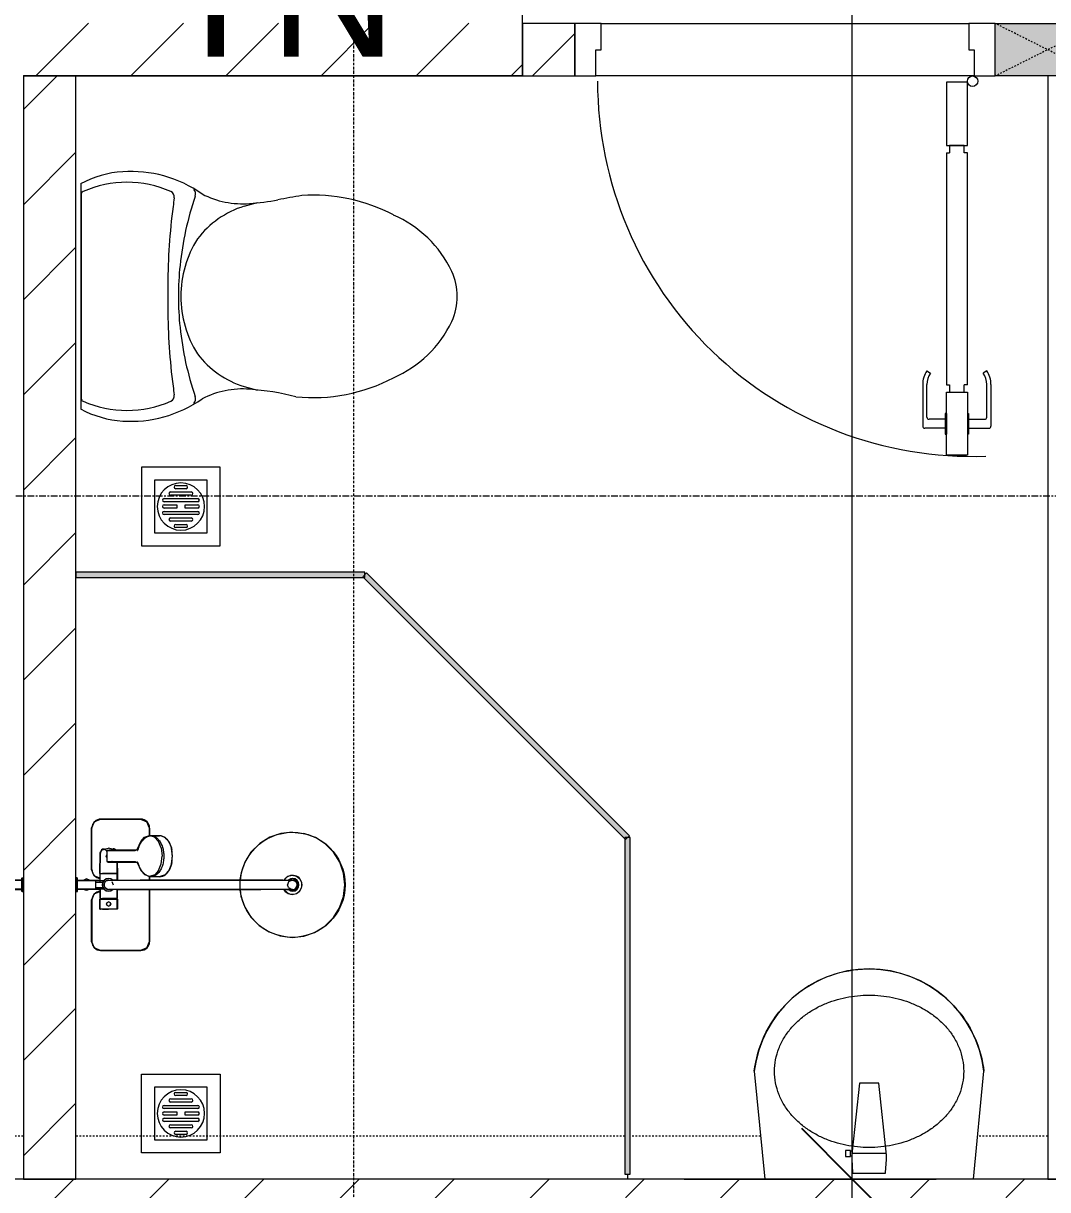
# Model space of a CAD drawing. Header units: millimetres. Extents: x 1591 to 240306, y -15958 to 82755.
# Drawn here: x 57504 to 59454, y 35717 to 37937 of the extents above; entities that cross this region are included whole.
import ezdxf

# ---------------------------------------------------------------- set-up
doc = ezdxf.new("R2010")
doc.units = ezdxf.units.MM
for name, pattern in [('Dash', [6, 3, -3]), ('Dash 1_8_', [6.35, 3.175, -3.175]), ('Dash Dot 3_16_', [7.9375, 4.7625, -1.5875, 0, -1.5875]), ('Grid Line', [22.225, 12.7, -3.175, 3.175, -3.175])]:
    doc.linetypes.add(name, pattern=pattern)
for name, color, linetype, lineweight in [('0-1', 7, 'Continuous', 5), ('A-ANNO-DIMS', 211, 'Continuous', 9), ('A-ANNO-DIMS-160', 211, 'Continuous', 9), ('A-AREA', 32, 'Dash 1_8_', 9), ('A-DETL-GENF-1', 9, 'Continuous', 9), ('A-DOOR-1', 254, 'Continuous', 9), ('A-DOOR-2', 9, 'Continuous', 9), ('A-FLOR-2', 9, 'Continuous', 9), ('A-GLAZ-CURT', 52, 'Continuous', 9), ('A-GLAZ-CURT-1', 254, 'Continuous', 9), ('A-GLAZ-CURT-2', 9, 'Continuous', 9), ('A-WALL-1', 253, 'Continuous', 18), ('A-WALL-2', 9, 'Continuous', 9), ('A-WALL-3', 113, 'Continuous', 18), ('A-WALL-PATT-1', 10, 'Continuous', 9), ('A-WALL-PATT-2', 111, 'Continuous', 9), ('G-ANNO-SYMB-1', 111, 'Dash Dot 3_16_', 18), ('G-ANNO-TEXT-1', 7, 'Continuous', 9), ('M-EQPM-1', 254, 'Continuous', 9), ('P-SANR-FIXT', 6, 'Continuous', 9), ('P-SANR-FIXT-1', 254, 'Continuous', 9), ('S-COLS', 52, 'Continuous', 9), ('S-COLS-3', 254, 'Continuous', 9), ('S-COLS-4', 253, 'Continuous', 18), ('S-COLS-HDLN-1', 9, 'Dash', 9), ('S-GRID-1', 1, 'Grid Line', 9)]:
    doc.layers.add(name, color=color, linetype=linetype, lineweight=lineweight)
doc.styles.add('Arial_8', font='arial_0.ttf', dxfattribs={"height": 240})
doc.styles.add('UTM Avo', font='UTM Avo.ttf', dxfattribs={"width": 0.9, "height": 400})
doc.dimstyles.new('1_Dim_chi_tiet_2_5_1', dxfattribs={"dimscale": 304.8, "dimtxt": 399.720379, "dimasz": 0.629921, "dimexe": 0.524934, "dimexo": 0.0625, "dimgap": 0.052493, "dimtad": 1, "dimdec": 0, "dimrnd": 5, "dimzin": 0, "dimdsep": 46, "dimtxsty": 'UTM Avo', "dimblk1": 'OBLIQUE', "dimblk2": 'OBLIQUE', "dimsah": 1, "dimcen": 0.09, "dimdle": 0.524934, "dimazin": 0, "dimtfac": 1, "dimtdec": 4, "dimtix": 1, "dimtmove": 0, "dimatfit": 3, "dimfxl": 1.049869, "dimfxlon": 1, "dimtvp": 1, "dimtolj": 1, "dimtzin": 0, "dimarcsym": 2})
pattern_1 = [(45, (0, 0), (-90.50967, 90.50967), [])]
pattern_2 = [(45, (11001.35, 0), (-90.50967, 90.50967), [])]

# ---------------------------------------------------------------- blocks, each defined once
blk = doc.blocks.new('DOOR_CW_01 CANH MO-PANEL KINH - DIG_02-800x2200-CỬA NHÔM KÍNH-400864-TKCS_MB TẦNG 3-4')
at = {"layer": 'A-DETL-GENF-1'}
for p, q in [((-347, 772), (-307, 772)), ((-347, 652), (-347, 772)), ((-307, 772), (-307, 652)), ((-392, 637), (-392, 716.5)), ((-349, 720.5), (-388, 720.5)), ((-349, 731.8), (-347, 731.8)), ((-349, 692.2), (-349, 731.8)), ((-347, 692.2), (-347, 731.8)), ((-307, 692.2), (-307, 731.8)), ((-305, 731.8), (-307, 731.8)), ((-305, 692.2), (-305, 731.8)), ((-305, 720.5), (-266, 720.5)), ((-262, 637), (-262, 716.5)), ((-384, 699.5), (-384, 637)), ((-349, 703.5), (-380, 703.5)), ((-347, 692.2), (-349, 692.2)), ((-307, 692.2), (-305, 692.2)), ((-305, 703.5), (-274, 703.5)), ((-270, 699.5), (-270, 637)), ((-307, 652), (-347, 652)), ((-313, 652), (-341, 652)), ((-341, 652), (-341, 638)), ((-313, 638), (-313, 652)), ((-347, 638), (-341, 638)), ((-347, 638), (-347, 196)), ((-307, 638), (-313, 638)), ((-307, 196), (-307, 638)), ((-383.9, 611.2), (-377.3, 615.8)), ((-270.1, 611.2), (-276.7, 615.8)), ((-347, 196), (-341, 196)), ((-307, 182), (-347, 182)), ((-347, 182), (-347, 62)), ((-341, 196), (-341, 182)), ((-341, 182), (-313, 182)), ((-307, 196), (-313, 196)), ((-313, 182), (-313, 196)), ((-307, 62), (-307, 182)), ((-347, 62), (-307, 62))]:
    blk.add_line(p, q, dxfattribs=at)
blk.add_circle((-357, 60), 10, dxfattribs=at)
for centre, radius, start, end in [((-357, 60), 714, 360, 92), ((-388, 716.5), 4, 90, 180), ((-266, 716.5), 4, 0, 90), ((-380, 699.5), 4, 90, 180), ((-274, 699.5), 4, 0, 90), ((-347, 637), 45, 180, 215), ((-347, 637), 37, 180, 215), ((-307, 637), 37, 325, 0), ((-307, 637), 45, 325, 0)]:
    blk.add_arc(centre, radius, start, end, dxfattribs=at)
at = {"layer": 'A-DOOR-2'}
for p, q in [((-360, 50), (-400, 50)), ((-360, 0), (-360, 50)), ((-357, 50), (-332, 50)), ((400, 50), (360, 50)), ((360, 50), (360, 0)), ((400, -50), (400, 50)), ((-350, 0), (-360, 0)), ((-350, -50), (-350, 0)), ((360, 0), (350, 0)), ((350, 0), (350, -50)), ((-400, -50), (-350, -50)), ((350, -50), (400, -50))]:
    blk.add_line(p, q, dxfattribs=at)
blk = doc.blocks.new('TOILET - TOILET-348229-TKCS_MB TẦNG 3-4')
at = {"layer": 'P-SANR-FIXT-1'}
for p, q in [((214.2, -19.1), (-214.2, -19.1)), ((194, -19.9), (-194, -19.9)), ((-171.7, -330.3), (-178.6, -355.5)), ((171.7, -330.3), (178.6, -355.5))]:
    blk.add_line(p, q, dxfattribs=at)
for centre, radius, start, end in [((-46.1, -111.1), 191.6, 151.2809, 176.4513), ((-193.7, -26.4), 6.48, 92.3168, 156.2862), ((193.7, -26.4), 6.48, 23.7138, 87.6832), ((46.1, -111.1), 191.6, 3.5487, 28.7191), ((-9.8, -107.2), 207.3, 156.2862, 203.7138), ((9.8, -107.2), 207.3, 336.2862, 23.7138), ((1.9, -114.1), 239.7, 176.4513, 195.2961), ((-1.9, -114.1), 239.7, 344.7039, 3.5487), ((-4, -115.7), 233.6, 195.2961, 215.2147), ((4, -115.7), 233.6, 324.7853, 344.7039), ((-189.1, -185.5), 11.7, 205.4105, 277.5788), ((178.9, -2951.3), 2778.4, 97.2351, 97.5788), ((-14.3, -1400.4), 1215.6, 90.3974, 97.407), ((0, -3462.8), 3278, 89.6026, 90.3974), ((14.3, -1400.4), 1215.6, 82.593, 89.6026), ((-178.9, -2951.3), 2778.4, 82.4212, 82.7649), ((189.1, -185.5), 11.7, 262.4212, 334.5895), ((0.6, -792.1), 586.9, 95.8322, 108.9927), ((0, -416), 206.1, 90, 122.0732), ((0, -786.7), 581.5, 84.1678, 95.8322), ((0, -416), 206.1, 57.9268, 90), ((-0.6, -792.1), 586.9, 71.0073, 84.1678), ((-195, -224.1), 13.8, 230.6724, 288.9927), ((-0.4, -384), 179.5, 127.4036, 162.5964), ((0.4, -384), 179.5, 17.4036, 52.5964), ((195, -224.1), 13.8, 251.0073, 309.3276), ((-343.5, -327.4), 167.3, 355.4559, 27.38), ((343.5, -327.4), 167.3, 152.62, 184.5441), ((-719.2, -297.5), 544.3, 346.0536, 355.4559), ((719.2, -297.5), 544.3, 184.5441, 190.2879), ((-1948.3, -805.1), 2171.2, 9.681, 10.8949), ((137.1, -461.2), 329.8, 174.3487, 207.6878), ((-137.1, -461.2), 329.8, 332.3122, 3.6835), ((45.1, -528.6), 217.6, 203.2216, 244.7718), ((-45.1, -528.6), 217.6, 295.2282, 336.7784), ((0, -624.4), 111.7, 244.7718, 295.2282)]:
    blk.add_arc(centre, radius, start, end, dxfattribs=at)
blk = doc.blocks.new('93925000_0001 - 93925000_top_dwg_93925000_T-348115-TKCS_MB TẦNG 3-4')
at = {"layer": 'P-SANR-FIXT'}
for p, q in [((-29.3, -30.4), (-108, -30.4)), ((29.3, -30.4), (108, -30.4)), ((-125, -47.4), (-125, -123.4)), ((-46.3, -78.4), (-46.3, -46.7)), ((-27.2, -47.1), (-26.1, -47.1)), ((-9, -412.5), (-9, -62.5)), ((9, -62.5), (9, -412.5)), ((21.5, -45.9), (60.6, -46.7)), ((43, -64.7), (43, -117.7)), ((65.8, -117.7), (65.8, -64.7)), ((125, -47.4), (125, -123.4)), ((-27.2, -77.9), (-26.1, -77.9)), ((43, -78.7), (21.5, -79.2)), ((42.7, -117.9), (42.7, -117.9)), ((43.2, -117.6), (43.2, -117.5)), ((65.6, -117.5), (65.6, -117.6)), ((66.1, -117.9), (66.1, -117.9)), ((-108, -140.4), (-9, -140.4)), ((9, -140.4), (16.1, -140.4)), ((15.4, -159.1), (15.8, -143.3)), ((108, -140.4), (92.7, -140.4)), ((93, -143.3), (93.4, -159.1))]:
    blk.add_line(p, q, dxfattribs=at)
at = {"layer": 'P-SANR-FIXT', "flags": 128}
for points in [[(-45.8, -46.1), (-27.2, -46.1), (-27.2, -78.9), (-45.8, -78.9)], [(-26.1, -46), (-26.1, -78.9), (-9, -79)], [(21.5, -47.4), (21.5, -79.1), (9, -79)]]:
    blk.add_lwpolyline(points, dxfattribs=at)
at = {"layer": 'P-SANR-FIXT'}
for centre, radius in [((-36.5, -62.5), 3.95), ((0, -412.5), 100)]:
    blk.add_circle(centre, radius, dxfattribs=at)
for centre, radius, start, end in [((-108, -47.4), 17, 90, 180), ((-29.3, -47.4), 17, 4.7626, 90), ((29.3, -47.4), 17, 90, 175.2374), ((108, -47.4), 17, 360, 90), ((-45.8, -46.6), 0.5, 90, 180), ((0, -62.5), 12, 318.5904, 221.4096), ((0, -62.5), 9, 90, 180.0008), ((0, -62.5), 9, 360, 90), ((45.7, -61.8), 2.59, 155.1929, 175.7071), ((45.9, -61.8), 2.75, 130.8294, 155.1929), ((46.1, -62.1), 3.08, 110.5459, 130.8294), ((54.4, -334.8), 275.9, 88.2683, 91.7343), ((59.7, -57.1), 10.5, 38.6491, 85.492), ((-11.1, -67.1), 76.9, 1.7693, 4.1075), ((-45.8, -78.4), 0.5, 180, 270), ((65.2, -72.4), 3.46, 323.2522, 79.3541), ((-108, -123.4), 17, 180, 270), ((39.3, -146.1), 24, 145.4892, 151.4815), ((41.5, -147.6), 26.8, 139.9517, 145.4927), ((43.6, -149.4), 29.5, 134.7867, 139.9744), ((46.2, -152), 33.2, 130.0223, 134.7808), ((47.7, -153.8), 35.5, 125.4414, 130.0144), ((49.9, -156.8), 39.2, 121.1773, 125.4365), ((50.6, -157.9), 40.5, 119.697, 121.1761), ((51, -158.7), 41.5, 117.0276, 119.7085), ((52.2, -161.1), 44.1, 113.3199, 117.0258), ((51.7, -159.9), 42.8, 109.7779, 113.2977), ((52.5, -162.2), 45.2, 106.1472, 109.7766), ((53.2, -164.5), 47.7, 103.9355, 106.1665), ((39.1, -108.2), 10.4, 284.3956, 285.5116), ((40.8, -114.2), 4.19, 285.5116, 289.9665), ((40.2, -112.5), 6, 289.9665, 292.7061), ((41.4, -115.3), 2.96, 292.7061, 296.5405), ((41.3, -115.1), 3.16, 296.9591, 300.8286), ((41.8, -115.8), 2.26, 300.8286, 305.287), ((42.1, -116.4), 1.64, 305.287, 309.9326), ((42.6, -116.9), 0.906, 309.9326, 315.24), ((66.5, -116.6), 1.39, 229.6335, 235.1234), ((66.3, -116.8), 1.08, 225.1702, 229.6335), ((67.3, -115.4), 2.79, 235.1234, 238.7439), ((67.2, -115.6), 2.6, 238.7439, 243.4573), ((67.8, -114.4), 3.89, 243.9189, 246.8313), ((68.1, -113.8), 4.52, 246.843, 250.4792), ((68.3, -113.2), 5.24, 250.478, 254.0406), ((68.5, -112.7), 5.75, 254.0357, 256.0561), ((55.4, -165.2), 48.4, 73.8659, 76.0481), ((56.2, -162.4), 45.5, 70.241, 73.86), ((57.4, -159.2), 42.1, 66.6693, 70.2637), ((56.5, -161.3), 44.3, 62.9815, 66.6728), ((58, -158.4), 41.1, 60.2783, 62.9855), ((57.7, -158.9), 41.7, 58.8444, 60.2824), ((59.2, -156.4), 38.7, 54.5377, 58.8482), ((60.9, -154), 35.8, 50.0034, 54.5405), ((62.8, -151.7), 32.8, 45.1921, 50.0042), ((65, -149.6), 29.8, 40.0487, 45.1896), ((87.6, -128.4), 1.5, 180, 187.5386), ((87.6, -128.4), 1.5, 258.6057, 270), ((67.2, -147.7), 26.8, 34.5125, 40.0422), ((69.4, -146.2), 24.2, 28.5363, 34.4919), ((108, -123.4), 17, 270, 360), ((32.6, -143.6), 16.9, 172.414, 179.1297), ((33.7, -143.7), 17.9, 164.9525, 172.4168), ((35.2, -144.2), 19.5, 157.9614, 164.9563), ((37.1, -144.9), 21.6, 151.4775, 157.9654), ((73.8, -143.9), 19.2, 21.6374, 28.9183), ((71.2, -145), 22.1, 15.4436, 21.6374), ((76.8, -143.4), 16.2, 7.1859, 15.4436), ((73.9, -143.8), 19.1, 1.2699, 7.1859), ((32.7, -159), 17.3, 181.3198, 222.2619), ((76, -159), 17.4, 317.3098, 358.6393), ((54.2, -123), 60.6, 259.1395, 270.1494), ((54.2, -119.5), 64.1, 270.1494, 280.3637), ((0, -412.5), 18, 120.2491, 59.7509), ((0, -412.5), 12.2, 137.7946, 42.2054), ((0, -412.5), 9, 180, 0)]:
    blk.add_arc(centre, radius, start, end, dxfattribs=at)
for points, degree in [([(-12.9, 0), (-12.9, -1.5), (-12.9, -3)], 2), ([(12.9, 0), (0, 0), (-12.8, 0)], 2), ([(12.8, 0), (12.9, 0), (12.9, 0)], 2), ([(12.9, 0), (12.9, -1.5), (12.9, -3)], 2), ([(-12.9, -3), (0, -3), (12.8, -3)], 2), ([(-12.8, -3), (-12.9, -3), (-12.9, -3)], 2), ([(-8.5, -3.8), (-8.5, -20.9), (-8.5, -38)], 2), ([(8.5, -3.8), (8.5, -20.9), (8.5, -38)], 2), ([(-8.5, -38), (0, -38), (8.5, -38)], 2), ([(-5, -38), (-5, -44.8), (-5, -51.6)], 2), ([(5, -38), (5, -44.8), (5, -51.6)], 2), ([(-5, -46), (-15.5, -46), (-26.1, -46)], 2), ([(5, -46), (13.3, -46), (21.5, -46)], 2), ([(43.2, -61.6), (43.1, -62.2), (43.3, -62.8), (43, -63.5), (43, -64.1), (43, -64.7)], 5), ([(46.1, -59), (45.8, -59), (45.6, -59), (45.4, -59.1), (45.2, -59.1), (45, -59.2)], 5), ([(65.6, -61.6), (65.6, -60.8), (65.5, -60), (64.3, -59), (63.5, -59), (62.7, -59)], 5), ([(42.8, -182.5), (33, -180.6), (24.7, -176.4), (19.9, -170.7)], 3), ([(88.8, -170.8), (83.9, -176.5), (75.6, -180.7), (65.8, -182.5)], 3)]:
    blk.add_open_spline(points, degree=degree, dxfattribs=at)
for points, weights in [([(-9.3, -3), (-8.5, -3), (-8.5, -3.8)], [1, 0.707106775639, 1]), ([(9.3, -3), (8.5, -3), (8.5, -3.8)], [1, 0.707106765177, 1]), ([(21.5, -45.9), (21.5, -45.7), (21.5, -47.4)], [0.874147445041, 0.908470869121, 1]), ([(67.9, -74.4), (66.9, -75.7), (65.8, -76.4)], [1, 0.991614392871, 1]), ([(54.4, -167.3), (15.8, -167.3), (15.8, -143.6)], [1, 0.707106781187, 1]), ([(93, -143.6), (93, -167.3), (54.4, -167.3)], [1, 0.707106781187, 1])]:
    blk.add_rational_spline(points, weights, degree=2, dxfattribs=at)
blk.add_open_spline([(68, -50.6), (68.4, -51.1), (68.6, -51.7), (68.7, -53.5), (68.2, -54.7), (66.1, -57), (64.6, -58.1), (62.7, -59)], degree=3, knots=[0.3623591, 0.3623591, 0.3623591, 0.3623591, 0.4991435, 0.4991435, 0.7494159, 0.7494159, 0.9564651, 0.9564651, 0.9564651, 0.9564651], dxfattribs=at)
blk = doc.blocks.new('93925000_0001 - 93925000_top_dwg-348114-TKCS_MB TẦNG 3-4')
blk.add_blockref('93925000_0001 - 93925000_top_dwg_93925000_T-348115-TKCS_MB TẦNG 3-4', (0, 0))
blk = doc.blocks.new('93925000_0001 - 93925000_3D_low_dwg-348120-TKCS_MB TẦNG 3-4')
at = {"layer": 'P-SANR-FIXT'}
for p, q in [((-13, 0.4), (-12.1, 0.4)), ((-13, 0.4), (-11.6, 0.4)), ((-13, -2.4), (-13, 0.4)), ((-12.1, 0.4), (-9.1, 0.4)), ((-8, 0.4), (-11.6, 0.4)), ((-9.1, 0.4), (-5, 0.4)), ((-5, 0.4), (-8, 0.4)), ((-5, 0.4), (0, 0.4)), ((0, 0.4), (5.1, 0.4)), ((5.1, 0.4), (9, 0.4)), ((8.2, 0.4), (5.1, 0.4)), ((11.6, 0.4), (8.2, 0.4)), ((9, 0.4), (12, 0.4)), ((13, 0.4), (11.6, 0.4)), ((12, 0.4), (13, 0.4)), ((13, -2.4), (13, 0.4)), ((-13, -2.4), (-13, 0)), ((-12.1, -2.4), (-13, -2.4)), ((-13, -2.4), (-11.6, -2.4)), ((-12.1, -2.4), (-13, -2.4)), ((-13, -2.4), (-11.6, -2.4)), ((-9.1, -2.4), (-12.1, -2.4)), ((-9.1, -2.4), (-12.1, -2.4)), ((-11.6, -2.4), (-8.5, -2.4)), ((-11.6, -2.4), (-8.9, -2.4)), ((-11.1, -20.1), (-8.9, -14.6)), ((-8.9, -25.2), (-11.1, -20.1)), ((-5, -2.4), (-9.1, -2.4)), ((-8.9, -45.6), (-8.9, -2.4)), ((-6.1, -2.4), (-8.5, -2.4)), ((-8.5, -53.6), (-8.5, -2.4)), ((0, -2.4), (-5, -2.4)), ((5.1, -2.4), (0, -2.4)), ((5.1, -2.4), (9, -2.4)), ((6.1, -2.4), (8.5, -2.4)), ((11.6, -2.4), (8.5, -2.4)), ((8.5, -2.4), (8.5, -53.6)), ((8.9, -2.4), (8.9, -45.6)), ((11.6, -2.4), (8.9, -2.4)), ((11.1, -20.1), (8.9, -15)), ((8.9, -25.6), (11.1, -20.1)), ((9, -2.4), (12, -2.4)), ((9, -2.4), (12, -2.4)), ((13, -2.4), (11.6, -2.4)), ((13, -2.4), (11.6, -2.4)), ((12, -2.4), (13, -2.4)), ((12, -2.4), (13, -2.4)), ((13, -2.4), (13, 0)), ((-125, -47), (-120, -35)), ((-120, -35), (-125, -47)), ((-120, -35), (-108, -30)), ((-108, -30), (-120, -35)), ((-108, -30), (-29.2, -30)), ((-29.2, -30), (-108, -30)), ((-29.2, -30), (-17.2, -35)), ((-17.2, -35), (-29.2, -30)), ((-17.2, -35), (-12.8, -45.6)), ((-12.8, -45.6), (-17.2, -35)), ((17.2, -35), (12.8, -45.6)), ((12.8, -45.6), (17.2, -35)), ((17.2, -35), (29.2, -30)), ((17.2, -35), (29.2, -30)), ((29.2, -30), (108, -30)), ((108, -30), (29.2, -30)), ((108, -30), (120, -35)), ((120, -35), (108, -30)), ((120, -35), (125, -47)), ((125, -47), (120, -35)), ((-125, -123), (-125, -47)), ((-125, -47), (-125, -123)), ((-46.3, -45.7), (-27.2, -45.6)), ((-46.3, -46.9), (-46.3, -45.7)), ((-46.3, -45.7), (-46.3, -46.9)), ((-46.3, -50.5), (-46.3, -46.9)), ((-46.3, -50.5), (-46.3, -56.1)), ((-46.3, -56.1), (-46.3, -62.1)), ((-46.3, -68.1), (-46.3, -62.1)), ((-40.5, -62.1), (-39.4, -59.4)), ((-40.5, -62.1), (-39.3, -64.9)), ((-36.6, -58.1), (-39.4, -59.4)), ((-36.5, -66.1), (-39.3, -64.9)), ((-36.6, -58.1), (-33.6, -59.3)), ((-33.6, -64.8), (-36.5, -66.1)), ((-33.6, -59.3), (-32.5, -62.1)), ((-33.6, -64.8), (-32.5, -62.1)), ((-27.2, -46.8), (-27.2, -45.6)), ((-27.2, -46.8), (-27.2, -50.4)), ((-27.2, -56), (-27.2, -50.4)), ((-27.2, -62.1), (-27.2, -56)), ((-27.2, -68.2), (-27.2, -62.1)), ((-26.1, -46.8), (-26.1, -45.6)), ((-8.5, -45.6), (-26.1, -45.6)), ((-26.1, -46.8), (-26.1, -50.4)), ((-26.1, -56), (-26.1, -50.4)), ((-26.1, -62.1), (-26.1, -56)), ((-26.1, -68.2), (-26.1, -62.1)), ((-11.1, -57.5), (-12, -62.1)), ((-11.2, -57.7), (-12, -62.1)), ((-12, -62.1), (-11.2, -66.5)), ((-12, -62.1), (-11.2, -66.5)), ((-8.5, -53.6), (-11.2, -57.7)), ((-8.5, -53.6), (-11.2, -57.7)), ((-11.1, -57.5), (-11.2, -57.7)), ((-11.1, -66.7), (-11.2, -66.5)), ((-11.2, -66.5), (-9, -69.8)), ((-5.4, -54.9), (-9, -62.1)), ((-9, -62.1), (-9, -66.3)), ((-9, -79.5), (-9, -66.3)), ((-4.4, -50.9), (-8.5, -53.6)), ((-4.4, -50.9), (-8.5, -53.6)), ((0, -53.1), (-5.4, -54.9)), ((-4.6, -51), (-4.4, -50.9)), ((0, -50.1), (-4.4, -50.9)), ((4.4, -50.9), (0, -50.1)), ((2.5, -54.1), (0, -53.1)), ((4.4, -50.9), (4.6, -51)), ((4.4, -50.9), (8.5, -53.6)), ((4.4, -50.9), (8.5, -53.6)), ((9, -62.1), (6.4, -55.7)), ((9, -62.1), (7.9, -59.4)), ((21.5, -45.6), (8.5, -45.6)), ((11.1, -57.5), (8.5, -53.6)), ((11.2, -57.7), (8.5, -53.6)), ((11.2, -57.7), (8.5, -53.6)), ((9, -62.1), (9, -66.5)), ((9, -79.6), (9, -66.5)), ((9, -69.8), (11.2, -66.5)), ((9, -69.8), (11.2, -66.5)), ((11.1, -57.5), (11.2, -57.7)), ((11.1, -66.7), (12, -62.1)), ((11.1, -66.7), (11.2, -66.5)), ((12, -62.1), (11.2, -57.7)), ((12, -62.1), (11.2, -57.7)), ((11.2, -66.5), (12, -62.1)), ((21.5, -45.6), (60.6, -46.1)), ((21.5, -46.8), (21.5, -45.6)), ((21.5, -46.8), (21.5, -50.4)), ((21.5, -56), (21.5, -50.4)), ((21.5, -62.1), (21.5, -56)), ((21.5, -68.2), (21.5, -62.1)), ((43.3, -68.3), (43.8, -62.2)), ((43.3, -68.3), (44.3, -66.3)), ((44.3, -58.6), (44.2, -112.9)), ((65.4, -58.6), (44.3, -58.6)), ((52.7, -58.6), (54.8, -57.9)), ((54.8, -57.9), (56.9, -58.6)), ((60.6, -46.1), (66.7, -50.3)), ((65.4, -58.6), (65.4, -112.9)), ((66.3, -68.3), (65.4, -66.3)), ((66.3, -68.3), (65.5, -58.6)), ((66.7, -50.3), (69.5, -62.1)), ((66.7, -73.9), (69.5, -62.1)), ((125, -47), (125, -123)), ((125, -123), (125, -47)), ((-46.3, -73.7), (-46.3, -68.1)), ((-46.3, -77.3), (-46.3, -73.7)), ((-46.3, -78.5), (-46.3, -77.3)), ((-46.3, -78.5), (-46.3, -77.3)), ((-46.3, -78.5), (-27.2, -78.6)), ((-27.2, -73.8), (-27.2, -68.2)), ((-27.2, -77.4), (-27.2, -73.8)), ((-27.2, -78.6), (-27.2, -77.4)), ((-26.1, -73.8), (-26.1, -68.2)), ((-26.1, -77.4), (-26.1, -73.8)), ((-26.1, -78.6), (-26.1, -77.4)), ((-26.1, -78.6), (-9, -78.6)), ((-11.1, -66.7), (-9, -69.9)), ((-9, -79.5), (-9, -94.5)), ((6.4, -68.5), (0, -71.1)), ((9, -69.8), (11.1, -66.7)), ((9, -78.6), (21.5, -78.6)), ((9, -79.6), (9, -94.6)), ((21.5, -73.8), (21.5, -68.2)), ((21.5, -77.4), (21.5, -73.8)), ((21.5, -78.6), (21.5, -77.4)), ((21.5, -78.6), (44.3, -78.3)), ((44.3, -70.3), (43.3, -68.3)), ((65.4, -70.2), (66.3, -68.3)), ((-9, -94.5), (-9, -122.1)), ((9, -94.6), (9, -122.1)), ((-120, -135), (-125, -123)), ((-125, -123), (-120, -135)), ((-9, -122.1), (-9, -352.1)), ((9, -352.1), (9, -122.1)), ((16, -140.4), (19, -131.1)), ((27.2, -123.6), (19, -131.1)), ((42.7, -116.4), (27.2, -123.6)), ((44.2, -112.9), (42.7, -116.4)), ((65.4, -112.9), (67, -116.4)), ((67, -116.4), (82.2, -123.4)), ((82.2, -123.4), (90.4, -130.7)), ((90.4, -130.7), (93.7, -140.4)), ((125, -123), (120, -135)), ((120, -135), (125, -123)), ((-108, -140), (-120, -135)), ((-120, -135), (-108, -140)), ((-8.8, -140), (-108, -140)), ((-108, -140), (-8.8, -140)), ((16.1, -140), (8.8, -140)), ((8.8, -140), (16.1, -140)), ((16, -140.4), (16, -160.1)), ((19.3, -150.1), (16, -140.4)), ((27.5, -157.3), (19.3, -150.1)), ((90.7, -149.6), (82.5, -157.2)), ((90.7, -149.6), (93.7, -140.4)), ((108, -140), (93.6, -140)), ((93.6, -140), (108, -140)), ((93.7, -140.4), (93.7, -160.1)), ((108, -140), (120, -135)), ((108, -140), (120, -135)), ((16, -160.1), (18.8, -169)), ((19.3, -169.7), (16, -160.1)), ((25.5, -175.3), (19.3, -169.7)), ((27.5, -157.3), (39.8, -162.4)), ((39.8, -182), (27.5, -177)), ((39.8, -162.4), (54.8, -164.2)), ((70.6, -162.2), (54.8, -164.2)), ((70.6, -162.2), (82.5, -157.2)), ((82.5, -176.8), (70.6, -181.9)), ((82.2, -177), (79.6, -178.1)), ((90.7, -169.3), (82.5, -176.8)), ((90.6, -169.4), (88.2, -171.6)), ((93.7, -160.1), (90.7, -169.3)), ((39.6, -182), (54.8, -183.9)), ((39.8, -182), (54.8, -183.9)), ((54.8, -183.9), (70.6, -181.9)), ((54.8, -183.9), (69.3, -182.2)), ((-42.5, -321.4), (-61.8, -333.3)), ((-21.4, -314.2), (-42.5, -321.4)), ((-9, -312.8), (-21.4, -314.2)), ((22.5, -314.4), (9, -312.9)), ((43, -321.6), (22.5, -314.4)), ((61.9, -333.3), (43, -321.6)), ((-77.7, -348.9), (-89.8, -367.9)), ((-61.8, -333.3), (-77.7, -348.9)), ((-9, -374.4), (-9, -352.1)), ((9, -374.3), (9, -352.1)), ((78.8, -350.3), (61.9, -333.3)), ((90.5, -369.3), (78.8, -350.3)), ((-89.8, -367.9), (-97.3, -388.9)), ((-9, -394.7), (-9, -374.4)), ((9, -394.5), (9, -374.3)), ((97.6, -390.1), (90.5, -369.3)), ((-97.3, -388.9), (-100, -411.9)), ((-11.8, -397.7), (-16.7, -404)), ((-9, -396.3), (-11.8, -397.7)), ((-9, -394.7), (-9, -407.6)), ((9, -394.5), (9, -407.4)), ((11.7, -397.6), (9, -396.3)), ((11.7, -397.6), (16.7, -403.7)), ((11.7, -397.6), (16.7, -403.7)), ((100, -411.9), (97.6, -390.1)), ((-100, -411.9), (-97.6, -433.8)), ((-16.7, -404), (-18.5, -411.9)), ((-18.5, -411.9), (-18.5, -411.9)), ((-18.5, -411.9), (-16.5, -420.1)), ((-16.5, -420.1), (-11.3, -426.5)), ((-12, -411.9), (-9, -404.4)), ((-8.3, -420.6), (-12, -411.9)), ((-5.4, -404.7), (-9, -411.9)), ((-9, -407.6), (-9, -411.9)), ((-9, -411.9), (-9, -411.9)), ((0, -423.9), (-8.3, -420.6)), ((-5.4, -404.7), (-6.3, -405.5)), ((-5.4, -419.1), (-6.2, -418.4)), ((-5.4, -404.7), (0, -402.9)), ((0, -420.9), (-5.4, -419.1)), ((0, -420.9), (-5.4, -419.1)), ((5.4, -404.7), (0, -402.9)), ((5.4, -419.1), (0, -420.9)), ((5.4, -419.1), (0, -420.9)), ((8.7, -420.2), (0, -423.9)), ((9, -411.9), (5.4, -404.7)), ((5.4, -404.7), (6.2, -405.4)), ((5.4, -419.1), (9, -411.6)), ((5.4, -419.1), (9, -411.9)), ((6.2, -418.4), (5.4, -419.1)), ((8.7, -420.2), (12, -411.9)), ((12, -411.9), (9, -404.9)), ((9, -411.9), (9, -407.4)), ((9, -411.6), (9, -411.9)), ((16.5, -420.1), (11.7, -426.2)), ((18.5, -411.9), (16.5, -420.1)), ((16.7, -403.7), (18.5, -411.9)), ((16.7, -403.7), (18.5, -411.9)), ((18.5, -411.9), (18.5, -411.9)), ((100, -411.9), (97.5, -433.9)), ((-97.6, -433.8), (-90.5, -454.4)), ((-11.3, -426.5), (-3.9, -430)), ((-3.9, -430), (4.1, -429.9)), ((4.1, -429.9), (11.7, -426.2)), ((89.8, -455.8), (97.5, -433.9)), ((-90.5, -454.4), (-78.4, -473.9)), ((78, -474.5), (89.8, -455.8)), ((-78.4, -473.9), (-62.2, -490.2)), ((61.9, -490.4), (78, -474.5)), ((-62.2, -490.2), (-43.5, -501.9)), ((-43.5, -501.9), (-22.2, -509.4)), ((-22.2, -509.4), (-0.1, -511.9)), ((-0.1, -511.9), (22.1, -509.4)), ((22.1, -509.4), (42.9, -502.2)), ((42.9, -502.2), (61.9, -490.4))]:
    blk.add_line(p, q, dxfattribs=at)
blk = doc.blocks.new('93925000_0001 - FMM 93925000-348244-TKCS_MB TẦNG 3-4')
for name in ['93925000_0001 - 93925000_3D_low_dwg-348120-TKCS_MB TẦNG 3-4', '93925000_0001 - 93925000_top_dwg-348114-TKCS_MB TẦNG 3-4']:
    blk.add_blockref(name, (0, 0))
blk = doc.blocks.new('bonruatreo - Chậu rửa-348246-TKCS_MB TẦNG 3-4')
at = {"layer": 'P-SANR-FIXT-1'}
for p, q in [((-218.6, 205), (-198.4, 0)), ((198.4, 0), (218.6, 205)), ((-18.5, 182.5), (-32.2, 52.9)), ((18.5, 182.5), (-18.5, 182.5)), ((33, 45.4), (18.5, 182.5)), ((-35.6, 54.2), (-44.7, 54.2)), ((-44.7, 54.2), (-44.7, 42.8)), ((-35.6, 52.9), (-35.6, 54.2)), ((-32.2, 52.9), (-35.6, 52.9)), ((-35.6, 44.2), (-35.6, 52.9)), ((-32.2, 52.9), (-33.1, 44.2)), ((32.7, 48.5), (-32.7, 48.5)), ((-44.7, 42.8), (-35.6, 42.8)), ((-35.6, 42.8), (-35.6, 44.2)), ((-35.6, 44.2), (-33.1, 44.2)), ((-33, 37.3), (-31.4, 12.2)), ((31.4, 12.2), (33, 37.3)), ((-30.2, 11), (30.2, 11))]:
    blk.add_line(p, q, dxfattribs=at)
at = {"layer": 'P-SANR-FIXT-1', "flags": 128}
blk.add_lwpolyline([(-218.6, 205), (-217.4, 213.7), (-215.9, 222.4), (-214, 231), (-211.8, 239.5), (-209.3, 247.9), (-206.4, 256.2), (-203.2, 264.4), (-199.6, 272.5), (-195.8, 280.4), (-191.6, 288.1), (-187.1, 295.7), (-182.3, 303.1), (-177.3, 310.3), (-171.9, 317.3), (-166.3, 324.1), (-160.4, 330.6), (-154.2, 336.9), (-147.8, 342.9), (-141.2, 348.7), (-134.3, 354.2), (-127.3, 359.4), (-120, 364.4), (-112.5, 369), (-104.9, 373.4), (-97.1, 377.4), (-89.1, 381.2), (-81, 384.6), (-72.7, 387.6), (-64.4, 390.4), (-55.9, 392.8), (-47.3, 394.8), (-38.7, 396.6), (-30, 397.9), (-21.3, 399), (-12.5, 399.6), (-3.7, 400), (5.1, 399.9), (13.9, 399.6), (22.6, 398.8), (31.4, 397.8), (40.1, 396.3), (48.7, 394.5), (57.2, 392.4), (65.7, 390), (74, 387.2), (82.2, 384.1), (90.3, 380.6), (98.3, 376.8), (106.1, 372.7), (113.7, 368.3), (121.1, 363.6), (128.4, 358.7), (135.4, 353.4), (142.2, 347.8), (148.8, 342), (155.2, 335.9), (161.3, 329.6), (167.2, 323), (172.8, 316.2), (178.1, 309.2), (183.1, 302), (187.8, 294.6), (192.2, 287), (196.4, 279.2), (200.2, 271.3), (203.7, 263.2), (206.8, 255), (209.7, 246.6), (212.2, 238.2), (214.3, 229.7), (216.1, 221.1), (217.6, 212.4), (218.6, 205)], dxfattribs=at)
at = {"layer": 'P-SANR-FIXT-1'}
for centre, radius, start, end in [((0, 180), 220, 6.525, 173.475), ((-5.5, 41.4), 38.7, 353.966, 6.034), ((5.5, 41.4), 38.7, 175.8543, 186.034), ((-30.1, 12.3), 1.3, 183.5997, 268.7722), ((30.1, 12.3), 1.3, 271.2278, 356.4003)]:
    blk.add_arc(centre, radius, start, end, dxfattribs=at)
for points in [[(-180, 205), (-180, 212.4), (-178.6, 227.3), (-172.4, 248.8), (-162.5, 268.9), (-149.4, 287), (-133.8, 303), (-116.1, 316.6), (-96.9, 327.9), (-76.5, 336.8), (-55.2, 343.5), (-33.3, 347.9), (-11.2, 350.1), (11.1, 350.1), (33.3, 347.9), (55.2, 343.5), (76.5, 336.8), (96.9, 327.9), (116.1, 316.6), (133.8, 302.9), (149.5, 287), (162.5, 268.8), (172.4, 248.8), (178.6, 227.3), (180, 212.4), (180, 205)], [(180, 205), (180, 197.6), (178.6, 182.7), (172.4, 161.2), (162.5, 141.2), (149.5, 123), (133.8, 107.1), (116.1, 93.4), (96.9, 82.1), (76.5, 73.2), (55.2, 66.5), (33.3, 62.1), (11.1, 59.9), (-11.2, 59.9), (-33.3, 62.1), (-55.2, 66.5), (-76.5, 73.2), (-96.9, 82.1), (-116.1, 93.4), (-133.8, 107), (-149.4, 123), (-162.5, 141.1), (-172.4, 161.2), (-178.6, 182.7), (-180, 197.6), (-180, 205)]]:
    blk.add_open_spline(points, degree=3, dxfattribs=at)
blk = doc.blocks.new('System Panel - Glazed-433665-TKCS_MB TẦNG 3-4')
at = {"layer": 'A-GLAZ-CURT'}
blk.add_hatch(color=256, dxfattribs=at).paths.add_polyline_path([(-275, -5), (275, -5), (275, 5), (-275, 5)])
at = {"layer": 'A-GLAZ-CURT-2'}
for p, q in [((275, 5), (-275, 5)), ((-275, 5), (-275, -5)), ((275, -5), (275, 5)), ((-275, -5), (275, -5))]:
    blk.add_line(p, q, dxfattribs=at)
blk = doc.blocks.new('System Panel - Glazed-933638-TKCS_MB TẦNG 3-4')
at = {"layer": 'A-GLAZ-CURT'}
blk.add_hatch(color=256, dxfattribs=at).paths.add_polyline_path([(-320.2, 5), (-320.2, -5), (320.2, -5), (320.2, 5), (-280.6, 5)])
at = {"layer": 'A-GLAZ-CURT-2'}
for p, q in [((320.2, 5), (-320.2, 5)), ((-320.2, 5), (-320.2, -5)), ((320.2, -5), (320.2, 5)), ((-320.2, -5), (320.2, -5))]:
    blk.add_line(p, q, dxfattribs=at)
blk = doc.blocks.new('System Panel - Glazed-433667-TKCS_MB TẦNG 3-4')
at = {"layer": 'A-GLAZ-CURT'}
blk.add_hatch(color=256, dxfattribs=at).paths.add_polyline_path([(-353.6, 5), (-353.6, -5), (353.6, -5), (353.6, 5), (212.8, 5)])
at = {"layer": 'A-GLAZ-CURT-2'}
for p, q in [((353.6, 5), (-353.6, 5)), ((-353.6, 5), (-353.6, -5)), ((353.6, -5), (353.6, 5)), ((-353.6, -5), (353.6, -5))]:
    blk.add_line(p, q, dxfattribs=at)
blk = doc.blocks.new('THU NUOC - THU NUOC-455054-TKCS_MB TẦNG 3-4')
at = {"layer": 'M-EQPM-1'}
for p, q in [((-66.3, -70.6), (-66.3, 79.4)), ((-66.3, 79.4), (83.7, 79.4)), ((83.7, 79.4), (83.7, -70.6)), ((58.7, 54.4), (-41.3, 54.4)), ((-41.3, 54.4), (-41.3, -45.6)), ((-1.1, 44.5), (18.5, 44.5)), ((58.7, -45.6), (58.7, 54.4)), ((-11, 32.1), (28.5, 32.1)), ((28.5, 26.1), (-11, 26.1)), ((18.5, 38.5), (-1.1, 38.5)), ((-23.3, 19.6), (40.9, 19.6)), ((40.9, 13.6), (-23.3, 13.6)), ((-23.3, 7.2), (0.7, 7.2)), ((0.7, 1.2), (-23.3, 1.2)), ((0.7, 7.2), (0.7, 1.2)), ((16.7, 1.2), (16.7, 7.2)), ((16.7, 7.2), (40.9, 7.2)), ((40.9, 1.2), (16.7, 1.2)), ((-23.3, -4.8), (40.9, -4.8)), ((40.9, -10.8), (-23.3, -10.8)), ((-11, -17.3), (28.5, -17.3)), ((28.5, -23.3), (-11, -23.3)), ((-1.1, -29.6), (18.5, -29.6)), ((18.5, -35.6), (-1.1, -35.6)), ((-41.3, -45.6), (58.7, -45.6)), ((83.7, -70.6), (-66.3, -70.6))]:
    blk.add_line(p, q, dxfattribs=at)
for centre, radius, start, end in [((8.7, 4.4), 45, 0, 180), ((8.7, 4.4), 45, 360, 180), ((-1.1, 41.5), 3, 90, 270), ((18.5, 41.5), 3, 270, 90), ((-11, 29.1), 3, 90, 270), ((28.5, 29.1), 3, 270, 90), ((8.7, 4.4), 45, 180, 0), ((8.7, 4.4), 45, 180, 360), ((-23.3, 16.6), 3, 90, 270), ((-23.3, 4.2), 3, 90, 270), ((40.9, 16.6), 3, 270, 90), ((40.9, 4.2), 3, 270, 90), ((-23.3, -7.8), 3, 90, 270), ((-11, -20.3), 3, 90, 270), ((28.5, -20.3), 3, 270, 90), ((40.9, -7.8), 3, 270, 90), ((-1.1, -32.6), 3, 90, 270), ((18.5, -32.6), 3, 270, 90)]:
    blk.add_arc(centre, radius, start, end, dxfattribs=at)
blk = doc.blocks.new('THU NUOC - THU NUOC-461820-TKCS_MB TẦNG 3-4')
at = {"layer": 'M-EQPM-1'}
for p, q in [((-66.3, 70.6), (-66.3, -79.4)), ((83.7, 70.6), (-66.3, 70.6)), ((83.7, -79.4), (83.7, 70.6)), ((58.7, 45.6), (-41.3, 45.6)), ((-41.3, 45.6), (-41.3, -54.4)), ((58.7, -54.4), (58.7, 45.6)), ((-11, 23.3), (28.5, 23.3)), ((-1.1, 35.6), (18.5, 35.6)), ((18.5, 29.6), (-1.1, 29.6)), ((-23.3, 10.8), (40.9, 10.8)), ((40.9, 4.8), (-23.3, 4.8)), ((28.5, 17.3), (-11, 17.3)), ((-23.3, -1.2), (0.7, -1.2)), ((0.7, -7.2), (-23.3, -7.2)), ((-23.3, -13.6), (40.9, -13.6)), ((40.9, -19.6), (-23.3, -19.6)), ((0.7, -1.2), (0.7, -7.2)), ((16.7, -1.2), (40.9, -1.2)), ((16.7, -7.2), (16.7, -1.2)), ((40.9, -7.2), (16.7, -7.2)), ((-11, -26.1), (28.5, -26.1)), ((28.5, -32.1), (-11, -32.1)), ((-1.1, -38.5), (18.5, -38.5)), ((-41.3, -54.4), (58.7, -54.4)), ((18.5, -44.5), (-1.1, -44.5)), ((-66.3, -79.4), (83.7, -79.4))]:
    blk.add_line(p, q, dxfattribs=at)
for centre, radius, start, end in [((8.7, -4.4), 45, 0, 180), ((8.7, -4.4), 45, 0, 180), ((-11, 20.3), 3, 90, 270), ((-1.1, 32.6), 3, 90, 270), ((18.5, 32.6), 3, 270, 90), ((28.5, 20.3), 3, 270, 90), ((-23.3, 7.8), 3, 90, 270), ((40.9, 7.8), 3, 270, 90), ((8.7, -4.4), 45, 180, 360), ((8.7, -4.4), 45, 180, 360), ((-23.3, -4.2), 3, 90, 270), ((-23.3, -16.6), 3, 90, 270), ((40.9, -4.2), 3, 270, 90), ((40.9, -16.6), 3, 270, 90), ((-11, -29.1), 3, 90, 270), ((-1.1, -41.5), 3, 90, 270), ((18.5, -41.5), 3, 270, 90), ((28.5, -29.1), 3, 270, 90)]:
    blk.add_arc(centre, radius, start, end, dxfattribs=at)
blk = doc.blocks.new('G1_SOF - BO TRU - 100x200-746114-TKCS_MB TẦNG 3-4')
at = {"layer": 'S-COLS'}
blk.add_hatch(color=256, dxfattribs=at).paths.add_polyline_path([(50, -100), (50, 100), (-50, 100), (-50, -100)])
at = {"layer": 'S-COLS-4'}
for p, q in [((-50, 100), (50, 100)), ((-50, -100), (-50, 100)), ((50, 100), (50, -100)), ((50, -100), (-50, -100))]:
    blk.add_line(p, q, dxfattribs=at)
at = {"layer": 'S-COLS-HDLN-1'}
for p, q in [((50, -100), (-50, 100)), ((-50, -100), (50, 100))]:
    blk.add_line(p, q, dxfattribs=at)
blk = doc.blocks.new('93925000_0001 - FMM 93925000-401075-TKCS_MB TẦNG 3-4')
at = {"extrusion": (0, 0, -1), "zscale": -1, "rotation": 180}
for name in ['93925000_0001 - 93925000_top_dwg-348114-TKCS_MB TẦNG 3-4', '93925000_0001 - 93925000_3D_low_dwg-348120-TKCS_MB TẦNG 3-4']:
    blk.add_blockref(name, (0, 0), dxfattribs=at)
blk = doc.blocks.new('NCV_TKTC_TANG 3 - 4_rvt-2-TKCS_MB TẦNG 3-4')
at = {"layer": 'A-WALL-PATT-1'}
h = blk.add_hatch(dxfattribs=at)
h.set_pattern_fill('FP_1', color=256, style=0, pattern_type=2)
h.set_pattern_definition(pattern_1)
h.paths.add_polyline_path([(47452.6, 37836.9), (47552.6, 37836.9), (47552.6, 37936.9), (47452.6, 37936.9), (47452.6, 37902.9)])
h = blk.add_hatch(dxfattribs=at)
h.set_pattern_fill('FP_1', color=256, style=0, pattern_type=2)
h.set_pattern_definition(pattern_1)
h.paths.add_polyline_path([(46502.6, 35737.4), (46602.6, 35737.4), (46602.6, 37837.4), (46502.6, 37837.4), (46502.6, 35786.5)])
at = {"layer": 'A-FLOR-2'}
for p, q in [((47602.6, 37936.9), (48302.6, 37936.9)), ((47452.6, 37836.9), (46602.6, 37836.9)), ((47652.6, 35746.9), (47652.6, 35737.4))]:
    blk.add_line(p, q, dxfattribs=at)
at = {"layer": 'A-WALL-1'}
for p, q in [((47552.6, 37936.9), (47452.6, 37936.9)), ((47452.6, 37936.9), (47452.6, 37836.9)), ((47552.6, 37836.9), (47552.6, 37936.9)), ((46602.6, 37837.4), (46502.6, 37837.4)), ((46502.6, 37837.4), (46502.6, 36305.6)), ((46602.6, 36305.6), (46602.6, 37837.4)), ((47452.6, 37836.9), (47552.6, 37836.9)), ((48452.6, 37836.9), (48452.6, 35736.9)), ((46502.6, 36289.4), (46502.6, 35737.4)), ((46602.6, 35737.4), (46602.6, 36289.4)), ((46502.6, 35737.4), (46602.6, 35737.4)), ((48452.6, 35736.9), (48552.6, 35736.9))]:
    blk.add_line(p, q, dxfattribs=at)
at = {"layer": 'A-WALL-2'}
for p, q in [((47602.6, 37936.9), (48302.6, 37936.9)), ((48312.6, 37836.9), (47592.6, 37836.9))]:
    blk.add_line(p, q, dxfattribs=at)
at = {"layer": 'A-DOOR-1', "rotation": 180}
blk.add_blockref('DOOR_CW_01 CANH MO-PANEL KINH - DIG_02-800x2200-CỬA NHÔM KÍNH-400864-TKCS_MB TẦNG 3-4', (47952.6, 37886.9), dxfattribs=at)
at = {"layer": 'A-GLAZ-CURT-1'}
blk.add_blockref('System Panel - Glazed-433665-TKCS_MB TẦNG 3-4', (46877.6, 36887.4), dxfattribs=at)
for name, p, rotation in [('System Panel - Glazed-433667-TKCS_MB TẦNG 3-4', (47402.6, 36637.4), 135), ('System Panel - Glazed-933638-TKCS_MB TẦNG 3-4', (47652.6, 36067.1), 90)]:
    blk.add_blockref(name, p, dxfattribs=dict(at, rotation=rotation))
at = {"layer": 'M-EQPM-1'}
for name, p in [('THU NUOC - THU NUOC-461820-TKCS_MB TẦNG 3-4', (46793.8, 37021.8)), ('THU NUOC - THU NUOC-455054-TKCS_MB TẦNG 3-4', (46793.8, 35857.9))]:
    blk.add_blockref(name, p, dxfattribs=at)
at = {"layer": 'P-SANR-FIXT-1'}
for name, p, rotation in [('TOILET - TOILET-348229-TKCS_MB TẦNG 3-4', (46592.6, 37417.4), 89.9999999999999), ('93925000_0001 - FMM 93925000-401075-TKCS_MB TẦNG 3-4', (46502.6, 36297.4), 90.0000000000001), ('93925000_0001 - FMM 93925000-348244-TKCS_MB TẦNG 3-4', (46602.6, 36297.4), 89.9999999999999)]:
    blk.add_blockref(name, p, dxfattribs=dict(at, rotation=rotation))
blk.add_blockref('bonruatreo - Chậu rửa-348246-TKCS_MB TẦNG 3-4', (48112.6, 35737.4), dxfattribs=at)
at = {"layer": 'S-COLS-3', "rotation": 90.00000000000105}
blk.add_blockref('G1_SOF - BO TRU - 100x200-746114-TKCS_MB TẦNG 3-4', (48452.6, 37886.9), dxfattribs=at)
blk = doc.blocks.new('DIMBLOCK386-TKCS_MB TẦNG 3-4')
at = {"layer": 'A-ANNO-DIMS-160'}
for p, q in [((59081.8, 35577.4), (59081.8, 43496.9)), ((58761.8, 43336.9), (59241.8, 43336.9)), ((59081.8, 43336.9), (58761.8, 43336.9)), ((58761.8, 35737.4), (59241.8, 35737.4)), ((59081.8, 35737.4), (58761.8, 35737.4))]:
    blk.add_line(p, q, dxfattribs=at)
at = {"layer": 'A-ANNO-DIMS-160', "lineweight": 25}
for p, q in [((59081.8, 43336.9), (58985.8, 43432.9)), ((59081.8, 43336.9), (59177.8, 43240.9)), ((59081.8, 35737.4), (58985.8, 35833.4)), ((59081.8, 35737.4), (59177.8, 35641.4))]:
    blk.add_line(p, q, dxfattribs=at)
at = {"layer": 'A-ANNO-DIMS-160', "color": 0, "insert": (58562.2, 38989.4), "char_height": 400, "width": 1314.636, "attachment_point": 1, "rotation": 90, "line_spacing_factor": 1.110334, "style": 'UTM Avo'}
blk.add_mtext('7600', dxfattribs=at)
blk = doc.blocks.new('_Oblique')
at = {"color": 0, "linetype": 'ByBlock', "lineweight": -2}
blk.add_line((-0.5, -0.5), (0.5, 0.5), dxfattribs=at)

msp = doc.modelspace()

# ---------------------------------------------------------------- hatches: boundary and pattern name
at = {"layer": 'A-WALL-PATT-2'}
h = msp.add_hatch(dxfattribs=at)
h.set_pattern_fill('FP_1', color=256, style=0, pattern_type=2)
h.set_pattern_definition(pattern_2)
h.paths.add_polyline_path([(58453.9, 37837.4), (58453.9, 37937.4), (57503.9, 37937.4), (57503.9, 37837.4), (58249.9, 37837.4)])
h = msp.add_hatch(dxfattribs=at)
h.set_pattern_fill('FP_1', color=256, style=0, pattern_type=2)
h.set_pattern_definition(pattern_2)
h.paths.add_polyline_path([(88072.4, 35537.4), (88253.9, 35537.4), (88253.9, 35737.4), (85254.2, 35737.4), (85254.2, 35537.4)])
h.paths.add_polyline_path([(84848.3, 35537.4), (85054.2, 35537.4), (85054.2, 35737.4), (83103.9, 35737.4), (83103.9, 35537.4), (84042.3, 35537.4)])
h.paths.add_polyline_path([(77054.2, 35537.4), (77203.9, 35537.4), (77203.9, 35737.4), (77054.2, 35737.4), (77054.2, 35543.2)])
h.paths.add_polyline_path([(76854.2, 35537.4), (76854.2, 35737.4), (72053.9, 35737.4), (72053.9, 35537.4), (76788.2, 35537.4)])
h.paths.add_polyline_path([(78400.2, 35537.4), (80054, 35537.4), (80053.9, 35737.4), (78293.9, 35737.4), (78293.9, 35537.4)])
h.paths.add_polyline_path([(81624.3, 35537.4), (82013.9, 35537.4), (82013.9, 35737.4), (80254, 35737.4), (80254, 35537.4)])
h.paths.add_polyline_path([(70340.1, 35537.4), (71853.9, 35537.4), (71853.9, 35737.4), (70093.9, 35737.4), (70093.9, 35537.4)])
h.paths.add_polyline_path([(67453.9, 35537.4), (67453.9, 35737.4), (63854, 35737.4), (63854, 35537.4), (67116.1, 35537.4)])
h.paths.add_polyline_path([(69003.9, 35537.4), (69003.9, 35737.4), (67653.9, 35737.4), (67653.9, 35537.4), (68728.1, 35537.4)])
h.paths.add_polyline_path([(63654, 35537.4), (63653.9, 35737.4), (63503.9, 35737.4), (63503.9, 35537.4)])
h.paths.add_polyline_path([(62413.9, 35537.4), (62413.9, 35737.4), (60654.2, 35737.4), (60654.2, 35537.4), (62280, 35537.4)])
h.paths.add_polyline_path([(57443.9, 35537.4), (60454.2, 35537.4), (60454.2, 35737.4), (55654, 35737.4), (55654, 35537.4), (56637.9, 35537.4)])

# ---------------------------------------------------------------- linework, layer by layer
at = {"layer": 'A-AREA'}
for p, q in [((57503.9, 35818.8), (56458.9, 35818.8)), ((58648.9, 35818.8), (57603.9, 35818.8)), ((58907.5, 35818.8), (58658.9, 35818.8)), ((59453.9, 35818.8), (59320.4, 35818.8))]:
    msp.add_line(p, q, dxfattribs=at)
at = {"layer": 'A-WALL-3'}
for p, q in [((58453.9, 37837.4), (58453.9, 38287.8)), ((57503.9, 37837.4), (58453.9, 37837.4)), ((60454.2, 35737.4), (55654, 35737.4))]:
    msp.add_line(p, q, dxfattribs=at)
at = {"layer": 'G-ANNO-SYMB-1'}
msp.add_line((58132.7, 82373.8), (58132.7, 13320.5), dxfattribs=at)
at = {"layer": 'S-GRID-1'}
msp.add_line((139245.7, 37036.9), (45492.6, 37036.9), dxfattribs=at)

# ---------------------------------------------------------------- block references
at = {"layer": '0-1'}
msp.add_blockref('NCV_TKTC_TANG 3 - 4_rvt-2-TKCS_MB TẦNG 3-4', (11001.4, 0), dxfattribs=at)

# ---------------------------------------------------------------- texts
at = {"layer": 'G-ANNO-TEXT-1', "insert": (57991.5, 37993.6), "char_height": 240, "width": 603.2, "attachment_point": 5, "line_spacing_factor": 0.936439, "style": 'Arial_8'}
msp.add_mtext('\\pt79.9992,160.0008,240,319.9992,400.0008,480,559.9992,640.0008,720,799.9992,880.0008,960,1039.9992,1120.0008,1200,1279.9992,1360.0008,1440,1519.9992,1600.0008,1680,1759.9992,1840.0008,1920,1999.9992,2080.0008,2160,2239.9992,2320.0008,2400,2479.9992,2560.0008;TN', dxfattribs=at)

# ---------------------------------------------------------------- dimensions: what is measured, and where the dimension line sits
at = {"layer": 'A-ANNO-DIMS'}
dim = msp.add_linear_dim(base=(59081.8311, 43336.936), p1=(58761.8311, 35737.3629), p2=(58761.8311, 43336.936), angle=90, dimstyle='1_Dim_chi_tiet_2_5_1', override={"dimpost": '<>', "dimfxl": 7599.573178}, dxfattribs=at)
dim.commit()
dim.dimension.update_dxf_attribs({"geometry": 'DIMBLOCK386-TKCS_MB TẦNG 3-4', "text_midpoint": (58858.839, 39537.1494)})

doc.saveas('drawing.dxf')
